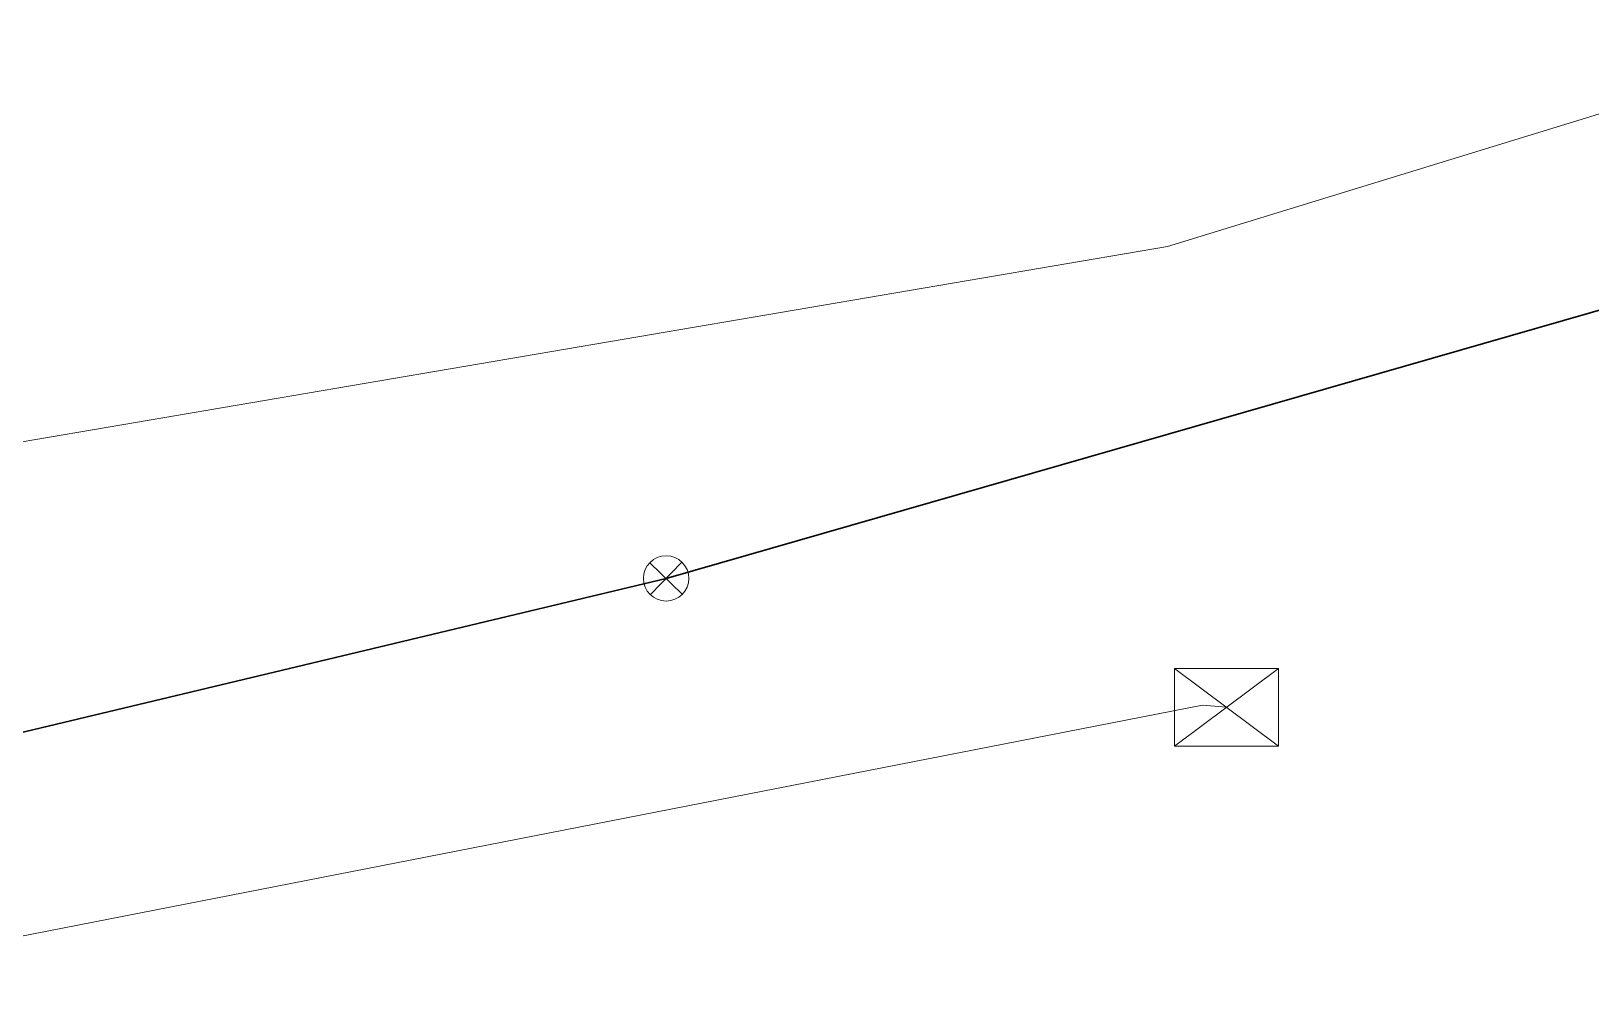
# Model space of a CAD drawing. Header units: metres. Extents: x 105014 to 106600, y 111320 to 118425.
# Drawn here: x 105934.08 to 105975.34, y 117441.23 to 117466.5 of the extents above; entities that cross this region are included whole.
import ezdxf

# ---------------------------------------------------------------- set-up
doc = ezdxf.new("R2010")
doc.units = ezdxf.units.M
for name, color, linetype, lineweight in [('30-RED-ETB-CAMARA', 151, 'CONTINUOUS', 13), ('30-RED-ETB-EXIST', 145, 'CONTINUOUS', 13), ('35-RH-ACUE-MENOR-EXIST', 151, 'CONTINUOUS', 13), ('35-RH-PLUV-COLECTOR', 96, 'CONTINUOUS', 30), ('35-RH-PLUV-NODOS', 94, 'CONTINUOUS', 13)]:
    doc.layers.add(name, color=color, linetype=linetype, lineweight=lineweight)

# ---------------------------------------------------------------- blocks, each defined once
blk = doc.blocks.new('CAM_ETB_T_13')
for p, q in [((-1.375, -1.025), (1.375, 1.025)), ((-1.375, 1.025), (1.375, -1.025))]:
    blk.add_line(p, q)
blk.add_lwpolyline([(-1.375, -1.025), (1.375, -1.025), (1.375, 1.025), (-1.375, 1.025)], close=True)
blk = doc.blocks.new('POZO_PLUV')
for p, q in [((-0.42, -0.42), (0.42, 0.42)), ((-0.42, 0.42), (0.42, -0.42))]:
    blk.add_line(p, q)
blk.add_circle((0, 0), 0.6)

msp = doc.modelspace()

# ---------------------------------------------------------------- linework, layer by layer
at = {"layer": '30-RED-ETB-EXIST'}
msp.add_lwpolyline([(105926.752, 117441.225), (105927.284, 117441.289), (105965.065, 117448.672), (105965.701, 117448.616)], dxfattribs=at)
at = {"layer": '35-RH-ACUE-MENOR-EXIST'}
msp.add_lwpolyline([(105909.37, 117452.18), (105917.45, 117452.93), (105931.15, 117455.18), (105964.14, 117460.8), (105979.13, 117465.4), (105989.47, 117471.32), (106013.09, 117485.34), (106037.45, 117501.17), (106071.01, 117523.63), (106078.26, 117533.09), (106080.07, 117538.04), (106080.74, 117545.6), (106080.65, 117549.72), (106078.97, 117555.38), (106075.52, 117561.17), (106059.87, 117573.86), (106054.6, 117578.24), (106047.22, 117584.16)], dxfattribs=at)
at = {"layer": '35-RH-PLUV-COLECTOR'}
for points in [[(105950.878, 117452.025), (105987.19, 117462.46)], [(105950.878, 117452.025), (105932.5288, 117447.6376)]]:
    msp.add_lwpolyline(points, dxfattribs=at)

# ---------------------------------------------------------------- block references
at = {"layer": '30-RED-ETB-CAMARA'}
msp.add_blockref('CAM_ETB_T_13', (105965.701, 117448.616), dxfattribs=at)
at = {"layer": '35-RH-PLUV-NODOS', "rotation": 271}
msp.add_blockref('POZO_PLUV', (105950.878, 117452.025), dxfattribs=at)

doc.saveas('drawing.dxf')
